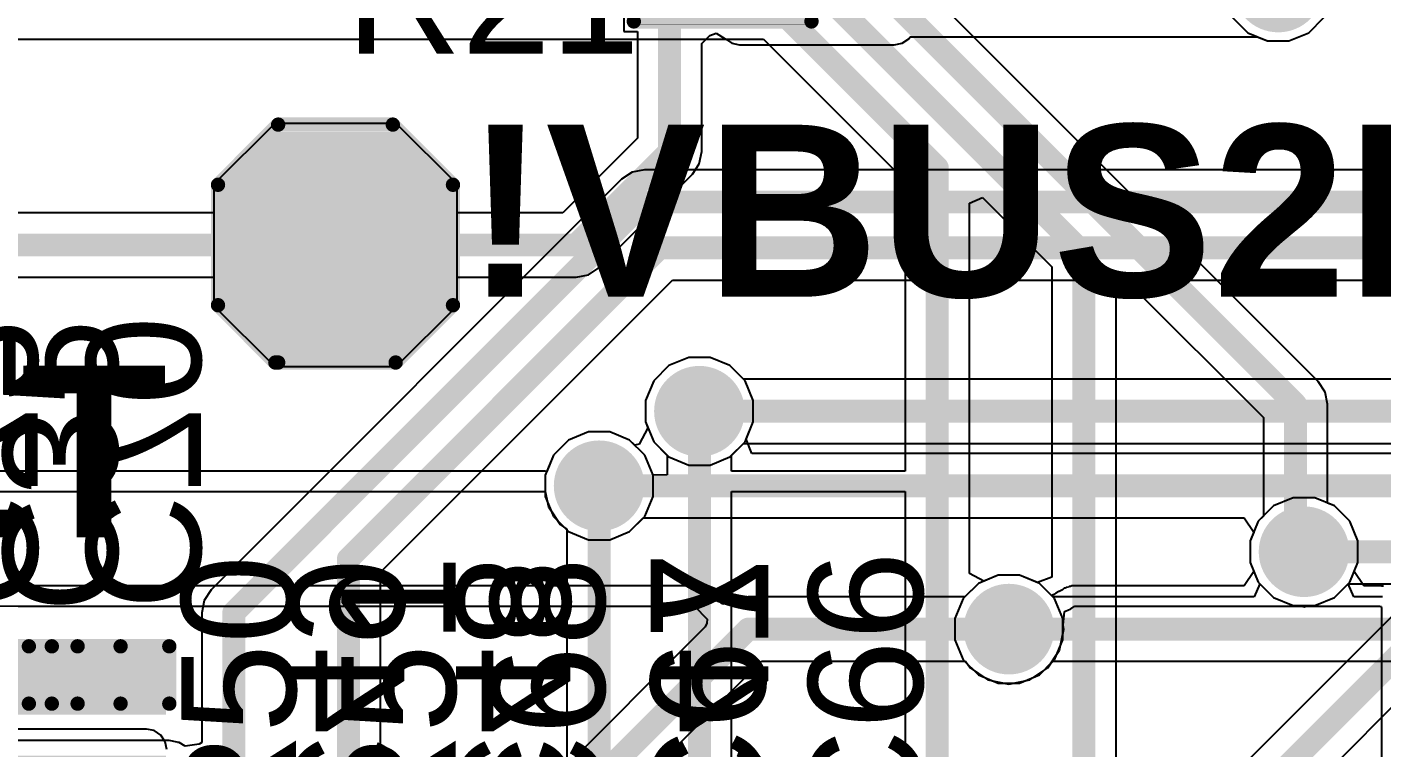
# Model space of a CAD drawing. Header units: inches. Extents: x -0.91 to 3.86, y -0.82 to 4.16.
# Drawn here: x 2.0784 to 2.5512, y 3.1656 to 3.417 of the extents above; entities that cross this region are included whole.
import ezdxf

# ---------------------------------------------------------------- set-up
doc = ezdxf.new("R2010")
doc.units = ezdxf.units.IN
doc.header["$MEASUREMENT"] = 0
for name, color, linetype in [('Bottom Layer 1', 5, 'Continuous'), ('Bottom Overlay', 54, 'Continuous'), ('Bottom Paste', 16, 'Continuous'), ('Bottom Solder', 6, 'Continuous'), ('GND+Signal', 16, 'Continuous'), ('Multi-Layer', 9, 'Continuous'), ('Pad Holes', 156, 'Continuous'), ('PWR+Signal', 76, 'Continuous'), ('Top Layer 1', 1, 'Continuous'), ('Top Overlay', 2, 'Continuous'), ('Top Paste', 8, 'Continuous'), ('Top Solder', 216, 'Continuous'), ('Via Holes', 16, 'Continuous')]:
    doc.layers.add(name, color=color, linetype=linetype)
doc.styles.add('Arial', font='', dxfattribs={"height": 0.2})
doc.styles.add('Arial_Bold', font='', dxfattribs={"height": 0.2})
doc.styles.get('Arial').set_extended_font_data('Arial')
doc.styles.get('Arial_Bold').set_extended_font_data('Arial', bold=True)

# ---------------------------------------------------------------- blocks, each defined once
blk = doc.blocks.new('C___0402_1')
at = {"layer": 'Top Layer 1'}
for points in [[(-0.0275, -0.0125), (-0.0275, 0.0125), (-0.0095, 0.0125), (-0.0095, -0.0125)], [(0.0095, -0.0125), (0.0095, 0.0125), (0.0275, 0.0125), (0.0275, -0.0125)]]:
    blk.add_hatch(color=1, dxfattribs=at).paths.add_polyline_path(points)
at = {"layer": 'Top Paste'}
for points in [[(-0.0275, -0.0125), (-0.0275, 0.0125), (-0.0095, 0.0125), (-0.0095, -0.0125)], [(0.0095, -0.0125), (0.0095, 0.0125), (0.0275, 0.0125), (0.0275, -0.0125)]]:
    blk.add_hatch(color=8, dxfattribs=at).paths.add_polyline_path(points)
at = {"layer": 'Top Solder'}
for points in [[(-0.02986, -0.01486), (-0.02986, 0.01486), (-0.00714, 0.01486), (-0.00714, -0.01486)], [(0.00714, -0.01486), (0.00714, 0.01486), (0.02986, 0.01486), (0.02986, -0.01486)]]:
    blk.add_hatch(color=216, dxfattribs=at).paths.add_polyline_path(points)
at = {"layer": 'Top Overlay'}
for points in [[(-0.031, 0.016, 0.005, 0.005, 0), (-0.031, -0.016, 0.005, 0.005, 0)], [(-0.031, 0.016, 0.005, 0.005, 0), (-0.011, 0.016, 0.005, 0.005, 0)], [(0.011, 0.016, 0.005, 0.005, 0), (0.031, 0.016, 0.005, 0.005, 0)], [(0.031, 0.016, 0.005, 0.005, 0), (0.031, -0.016, 0.005, 0.005, 0)], [(-0.031, -0.016, 0.005, 0.005, 0), (-0.011, -0.016, 0.005, 0.005, 0)], [(0.011, -0.016, 0.005, 0.005, 0), (0.031, -0.016, 0.005, 0.005, 0)]]:
    blk.add_lwpolyline(points, format="xyseb", dxfattribs=at)
for points in [[(-0.03225, 0.016, 0.0025, 0.0025, 1), (-0.02975, 0.016, 0.0025, 0.0025, 1)], [(-0.03225, 0.016, 0.0025, 0.0025, 1), (-0.02975, 0.016, 0.0025, 0.0025, 1)], [(-0.01225, 0.016, 0.0025, 0.0025, 1), (-0.00975, 0.016, 0.0025, 0.0025, 1)], [(0.00975, 0.016, 0.0025, 0.0025, 1), (0.01225, 0.016, 0.0025, 0.0025, 1)], [(0.02975, 0.016, 0.0025, 0.0025, 1), (0.03225, 0.016, 0.0025, 0.0025, 1)], [(0.02975, 0.016, 0.0025, 0.0025, 1), (0.03225, 0.016, 0.0025, 0.0025, 1)], [(-0.03225, -0.016, 0.0025, 0.0025, 1), (-0.02975, -0.016, 0.0025, 0.0025, 1)], [(-0.03225, -0.016, 0.0025, 0.0025, 1), (-0.02975, -0.016, 0.0025, 0.0025, 1)], [(-0.01225, -0.016, 0.0025, 0.0025, 1), (-0.00975, -0.016, 0.0025, 0.0025, 1)], [(0.00975, -0.016, 0.0025, 0.0025, 1), (0.01225, -0.016, 0.0025, 0.0025, 1)], [(0.02975, -0.016, 0.0025, 0.0025, 1), (0.03225, -0.016, 0.0025, 0.0025, 1)], [(0.02975, -0.016, 0.0025, 0.0025, 1), (0.03225, -0.016, 0.0025, 0.0025, 1)]]:
    blk.add_lwpolyline(points, format="xyseb", close=True, dxfattribs=at)
blk = doc.blocks.new('C___0402_B_36')
at = {"layer": 'Bottom Layer 1'}
for points in [[(-0.0095, 0.0125), (-0.0095, -0.0125), (-0.0275, -0.0125), (-0.0275, 0.0125)], [(0.0275, 0.0125), (0.0275, -0.0125), (0.0095, -0.0125), (0.0095, 0.0125)]]:
    blk.add_hatch(color=5, dxfattribs=at).paths.add_polyline_path(points)
at = {"layer": 'Bottom Paste'}
for points in [[(-0.0095, 0.0125), (-0.0095, -0.0125), (-0.0275, -0.0125), (-0.0275, 0.0125)], [(0.0275, 0.0125), (0.0275, -0.0125), (0.0095, -0.0125), (0.0095, 0.0125)]]:
    blk.add_hatch(color=16, dxfattribs=at).paths.add_polyline_path(points)
at = {"layer": 'Bottom Solder'}
for points in [[(-0.00714, 0.01486), (-0.00714, -0.01486), (-0.02986, -0.01486), (-0.02986, 0.01486)], [(0.02986, 0.01486), (0.02986, -0.01486), (0.00714, -0.01486), (0.00714, 0.01486)]]:
    blk.add_hatch(color=6, dxfattribs=at).paths.add_polyline_path(points)
at = {"layer": 'Bottom Overlay'}
for points in [[(-0.031, 0.016, 0.005, 0.005, 0), (-0.031, -0.016, 0.005, 0.005, 0)], [(-0.031, 0.016, 0.005, 0.005, 0), (-0.011, 0.016, 0.005, 0.005, 0)], [(0.011, 0.016, 0.005, 0.005, 0), (0.031, 0.016, 0.005, 0.005, 0)], [(0.031, 0.016, 0.005, 0.005, 0), (0.031, -0.016, 0.005, 0.005, 0)], [(-0.031, -0.016, 0.005, 0.005, 0), (-0.011, -0.016, 0.005, 0.005, 0)], [(0.011, -0.016, 0.005, 0.005, 0), (0.031, -0.016, 0.005, 0.005, 0)]]:
    blk.add_lwpolyline(points, format="xyseb", dxfattribs=at)
for points in [[(-0.03225, 0.016, 0.0025, 0.0025, 1), (-0.02975, 0.016, 0.0025, 0.0025, 1)], [(-0.03225, 0.016, 0.0025, 0.0025, 1), (-0.02975, 0.016, 0.0025, 0.0025, 1)], [(-0.01225, 0.016, 0.0025, 0.0025, 1), (-0.00975, 0.016, 0.0025, 0.0025, 1)], [(0.00975, 0.016, 0.0025, 0.0025, 1), (0.01225, 0.016, 0.0025, 0.0025, 1)], [(0.02975, 0.016, 0.0025, 0.0025, 1), (0.03225, 0.016, 0.0025, 0.0025, 1)], [(0.02975, 0.016, 0.0025, 0.0025, 1), (0.03225, 0.016, 0.0025, 0.0025, 1)], [(-0.03225, -0.016, 0.0025, 0.0025, 1), (-0.02975, -0.016, 0.0025, 0.0025, 1)], [(-0.03225, -0.016, 0.0025, 0.0025, 1), (-0.02975, -0.016, 0.0025, 0.0025, 1)], [(-0.01225, -0.016, 0.0025, 0.0025, 1), (-0.00975, -0.016, 0.0025, 0.0025, 1)], [(0.00975, -0.016, 0.0025, 0.0025, 1), (0.01225, -0.016, 0.0025, 0.0025, 1)], [(0.02975, -0.016, 0.0025, 0.0025, 1), (0.03225, -0.016, 0.0025, 0.0025, 1)], [(0.02975, -0.016, 0.0025, 0.0025, 1), (0.03225, -0.016, 0.0025, 0.0025, 1)]]:
    blk.add_lwpolyline(points, format="xyseb", close=True, dxfattribs=at)
blk = doc.blocks.new('C___0402_B_38')
at = {"layer": 'Bottom Layer 1'}
for points in [[(-0.0095, 0.0125), (-0.0095, -0.0125), (-0.0275, -0.0125), (-0.0275, 0.0125)], [(0.0275, 0.0125), (0.0275, -0.0125), (0.0095, -0.0125), (0.0095, 0.0125)]]:
    blk.add_hatch(color=5, dxfattribs=at).paths.add_polyline_path(points)
at = {"layer": 'Bottom Paste'}
for points in [[(-0.0095, 0.0125), (-0.0095, -0.0125), (-0.0275, -0.0125), (-0.0275, 0.0125)], [(0.0275, 0.0125), (0.0275, -0.0125), (0.0095, -0.0125), (0.0095, 0.0125)]]:
    blk.add_hatch(color=16, dxfattribs=at).paths.add_polyline_path(points)
at = {"layer": 'Bottom Solder'}
for points in [[(-0.00714, 0.01486), (-0.00714, -0.01486), (-0.02986, -0.01486), (-0.02986, 0.01486)], [(0.02986, 0.01486), (0.02986, -0.01486), (0.00714, -0.01486), (0.00714, 0.01486)]]:
    blk.add_hatch(color=6, dxfattribs=at).paths.add_polyline_path(points)
at = {"layer": 'Bottom Overlay'}
for points in [[(-0.031, 0.016, 0.005, 0.005, 0), (-0.031, -0.016, 0.005, 0.005, 0)], [(-0.031, 0.016, 0.005, 0.005, 0), (-0.011, 0.016, 0.005, 0.005, 0)], [(0.011, 0.016, 0.005, 0.005, 0), (0.031, 0.016, 0.005, 0.005, 0)], [(0.031, 0.016, 0.005, 0.005, 0), (0.031, -0.016, 0.005, 0.005, 0)], [(-0.031, -0.016, 0.005, 0.005, 0), (-0.011, -0.016, 0.005, 0.005, 0)], [(0.011, -0.016, 0.005, 0.005, 0), (0.031, -0.016, 0.005, 0.005, 0)]]:
    blk.add_lwpolyline(points, format="xyseb", dxfattribs=at)
for points in [[(-0.03225, 0.016, 0.0025, 0.0025, 1), (-0.02975, 0.016, 0.0025, 0.0025, 1)], [(-0.03225, 0.016, 0.0025, 0.0025, 1), (-0.02975, 0.016, 0.0025, 0.0025, 1)], [(-0.01225, 0.016, 0.0025, 0.0025, 1), (-0.00975, 0.016, 0.0025, 0.0025, 1)], [(0.00975, 0.016, 0.0025, 0.0025, 1), (0.01225, 0.016, 0.0025, 0.0025, 1)], [(0.02975, 0.016, 0.0025, 0.0025, 1), (0.03225, 0.016, 0.0025, 0.0025, 1)], [(0.02975, 0.016, 0.0025, 0.0025, 1), (0.03225, 0.016, 0.0025, 0.0025, 1)], [(-0.03225, -0.016, 0.0025, 0.0025, 1), (-0.02975, -0.016, 0.0025, 0.0025, 1)], [(-0.03225, -0.016, 0.0025, 0.0025, 1), (-0.02975, -0.016, 0.0025, 0.0025, 1)], [(-0.01225, -0.016, 0.0025, 0.0025, 1), (-0.00975, -0.016, 0.0025, 0.0025, 1)], [(0.00975, -0.016, 0.0025, 0.0025, 1), (0.01225, -0.016, 0.0025, 0.0025, 1)], [(0.02975, -0.016, 0.0025, 0.0025, 1), (0.03225, -0.016, 0.0025, 0.0025, 1)], [(0.02975, -0.016, 0.0025, 0.0025, 1), (0.03225, -0.016, 0.0025, 0.0025, 1)]]:
    blk.add_lwpolyline(points, format="xyseb", close=True, dxfattribs=at)
blk = doc.blocks.new('R___0402_143')
at = {"layer": 'Top Layer 1'}
for points in [[(-0.0275, -0.0125), (-0.0275, 0.0125), (-0.0095, 0.0125), (-0.0095, -0.0125)], [(0.0095, -0.0125), (0.0095, 0.0125), (0.0275, 0.0125), (0.0275, -0.0125)]]:
    blk.add_hatch(color=1, dxfattribs=at).paths.add_polyline_path(points)
at = {"layer": 'Top Paste'}
for points in [[(-0.0275, -0.0125), (-0.0275, 0.0125), (-0.0095, 0.0125), (-0.0095, -0.0125)], [(0.0095, -0.0125), (0.0095, 0.0125), (0.0275, 0.0125), (0.0275, -0.0125)]]:
    blk.add_hatch(color=8, dxfattribs=at).paths.add_polyline_path(points)
at = {"layer": 'Top Solder'}
for points in [[(-0.02967, -0.01467), (-0.02967, 0.01467), (-0.00733, 0.01467), (-0.00733, -0.01467)], [(0.00733, -0.01467), (0.00733, 0.01467), (0.02967, 0.01467), (0.02967, -0.01467)]]:
    blk.add_hatch(color=216, dxfattribs=at).paths.add_polyline_path(points)
at = {"layer": 'Top Overlay'}
for points in [[(-0.031, -0.016, 0.005, 0.005, 0), (-0.031, 0.016, 0.005, 0.005, 0)], [(-0.031, 0.016, 0.005, 0.005, 0), (0.031, 0.016, 0.005, 0.005, 0)], [(0.031, -0.016, 0.005, 0.005, 0), (0.031, 0.016, 0.005, 0.005, 0)], [(-0.031, -0.016, 0.005, 0.005, 0), (0.031, -0.016, 0.005, 0.005, 0)], [(-0.032, -0.017, 0.000127, 0.000127, 0), (0.032, -0.017, 0.000127, 0.000127, 0)]]:
    blk.add_lwpolyline(points, format="xyseb", dxfattribs=at)
for points in [[(-0.03225, 0.016, 0.0025, 0.0025, 1), (-0.02975, 0.016, 0.0025, 0.0025, 1)], [(-0.03225, 0.016, 0.0025, 0.0025, 1), (-0.02975, 0.016, 0.0025, 0.0025, 1)], [(0.02975, 0.016, 0.0025, 0.0025, 1), (0.03225, 0.016, 0.0025, 0.0025, 1)], [(0.02975, 0.016, 0.0025, 0.0025, 1), (0.03225, 0.016, 0.0025, 0.0025, 1)], [(-0.03225, -0.016, 0.0025, 0.0025, 1), (-0.02975, -0.016, 0.0025, 0.0025, 1)], [(-0.03225, -0.016, 0.0025, 0.0025, 1), (-0.02975, -0.016, 0.0025, 0.0025, 1)], [(0.02975, -0.016, 0.0025, 0.0025, 1), (0.03225, -0.016, 0.0025, 0.0025, 1)], [(0.02975, -0.016, 0.0025, 0.0025, 1), (0.03225, -0.016, 0.0025, 0.0025, 1)], [(-0.03203, -0.017, 0.0000635, 0.0000635, 1), (-0.03197, -0.017, 0.0000635, 0.0000635, 1)], [(0.03197, -0.017, 0.0000635, 0.0000635, 1), (0.03203, -0.017, 0.0000635, 0.0000635, 1)]]:
    blk.add_lwpolyline(points, format="xyseb", close=True, dxfattribs=at)
blk = doc.blocks.new('T____P______TH_1_8___H_________0_92___195')
at = {"layer": 'Bottom Layer 1'}
blk.add_hatch(color=5, dxfattribs=at).paths.add_polyline_path([(0.01772, 0.03543), (-0.01772, 0.03543), (-0.03543, 0.01772), (-0.03543, -0.01772), (-0.01772, -0.03543), (0.01772, -0.03543), (0.03543, -0.01772), (0.03543, 0.01772)])
at = {"layer": 'Bottom Solder'}
blk.add_hatch(color=6, dxfattribs=at).paths.add_polyline_path([(0.01972, 0.03943), (-0.01972, 0.03943), (-0.03943, 0.01972), (-0.03943, -0.01972), (-0.01972, -0.03943), (0.01972, -0.03943), (0.03943, -0.01972), (0.03943, 0.01972)])
at = {"layer": 'GND+Signal'}
blk.add_hatch(color=16, dxfattribs=at).paths.add_polyline_path([(0.01772, 0.03543), (-0.01772, 0.03543), (-0.03543, 0.01772), (-0.03543, -0.01772), (-0.01772, -0.03543), (0.01772, -0.03543), (0.03543, -0.01772), (0.03543, 0.01772)])
at = {"layer": 'Multi-Layer'}
blk.add_hatch(color=9, dxfattribs=at).paths.add_polyline_path([(0.01772, 0.03543), (-0.01772, 0.03543), (-0.03543, 0.01772), (-0.03543, -0.01772), (-0.01772, -0.03543), (0.01772, -0.03543), (0.03543, -0.01772), (0.03543, 0.01772)])
at = {"layer": 'Pad Holes'}
h = blk.add_hatch(color=7, dxfattribs=at)
edge = h.paths.add_edge_path()
edge.add_arc((0, 0), 0.01811, 0, 360)
at = {"layer": 'PWR+Signal'}
blk.add_hatch(color=76, dxfattribs=at).paths.add_polyline_path([(0.01772, 0.03543), (-0.01772, 0.03543), (-0.03543, 0.01772), (-0.03543, -0.01772), (-0.01772, -0.03543), (0.01772, -0.03543), (0.03543, -0.01772), (0.03543, 0.01772)])
at = {"layer": 'Top Layer 1'}
blk.add_hatch(color=1, dxfattribs=at).paths.add_polyline_path([(0.01772, 0.03543), (-0.01772, 0.03543), (-0.03543, 0.01772), (-0.03543, -0.01772), (-0.01772, -0.03543), (0.01772, -0.03543), (0.03543, -0.01772), (0.03543, 0.01772)])
at = {"layer": 'Top Solder'}
blk.add_hatch(color=216, dxfattribs=at).paths.add_polyline_path([(0.01972, 0.03943), (-0.01972, 0.03943), (-0.03943, 0.01972), (-0.03943, -0.01972), (-0.01972, -0.03943), (0.01972, -0.03943), (0.03943, -0.01972), (0.03943, 0.01972)])
at = {"layer": 'Top Overlay'}
for points in [[(-0.041, 0.021, 0.005, 0.005, 0), (-0.02, 0.042, 0.005, 0.005, 0)], [(-0.02, 0.042, 0.005, 0.005, 0), (0.02, 0.042, 0.005, 0.005, 0)], [(0.02, 0.042, 0.005, 0.005, 0), (0.041, 0.021, 0.005, 0.005, 0)], [(-0.041, -0.021, 0.005, 0.005, 0), (-0.041, 0.021, 0.005, 0.005, 0)], [(0.041, -0.021, 0.005, 0.005, 0), (0.041, 0.021, 0.005, 0.005, 0)], [(-0.041, -0.021, 0.005, 0.005, 0), (-0.021, -0.041, 0.005, 0.005, 0)], [(0.021, -0.041, 0.005, 0.005, 0), (0.041, -0.021, 0.005, 0.005, 0)], [(-0.02, -0.041, 0.005, 0.005, 0), (0.021, -0.041, 0.005, 0.005, 0)]]:
    blk.add_lwpolyline(points, format="xyseb", dxfattribs=at)
for points in [[(-0.02125, 0.042, 0.0025, 0.0025, 1), (-0.01875, 0.042, 0.0025, 0.0025, 1)], [(-0.02125, 0.042, 0.0025, 0.0025, 1), (-0.01875, 0.042, 0.0025, 0.0025, 1)], [(0.01875, 0.042, 0.0025, 0.0025, 1), (0.02125, 0.042, 0.0025, 0.0025, 1)], [(0.01875, 0.042, 0.0025, 0.0025, 1), (0.02125, 0.042, 0.0025, 0.0025, 1)], [(-0.04225, 0.021, 0.0025, 0.0025, 1), (-0.03975, 0.021, 0.0025, 0.0025, 1)], [(-0.04225, 0.021, 0.0025, 0.0025, 1), (-0.03975, 0.021, 0.0025, 0.0025, 1)], [(0.03975, 0.021, 0.0025, 0.0025, 1), (0.04225, 0.021, 0.0025, 0.0025, 1)], [(0.03975, 0.021, 0.0025, 0.0025, 1), (0.04225, 0.021, 0.0025, 0.0025, 1)], [(-0.04225, -0.021, 0.0025, 0.0025, 1), (-0.03975, -0.021, 0.0025, 0.0025, 1)], [(-0.04225, -0.021, 0.0025, 0.0025, 1), (-0.03975, -0.021, 0.0025, 0.0025, 1)], [(0.03975, -0.021, 0.0025, 0.0025, 1), (0.04225, -0.021, 0.0025, 0.0025, 1)], [(0.03975, -0.021, 0.0025, 0.0025, 1), (0.04225, -0.021, 0.0025, 0.0025, 1)], [(-0.02225, -0.041, 0.0025, 0.0025, 1), (-0.01975, -0.041, 0.0025, 0.0025, 1)], [(-0.02125, -0.041, 0.0025, 0.0025, 1), (-0.01875, -0.041, 0.0025, 0.0025, 1)], [(0.01975, -0.041, 0.0025, 0.0025, 1), (0.02225, -0.041, 0.0025, 0.0025, 1)], [(0.01975, -0.041, 0.0025, 0.0025, 1), (0.02225, -0.041, 0.0025, 0.0025, 1)]]:
    blk.add_lwpolyline(points, format="xyseb", close=True, dxfattribs=at)

msp = doc.modelspace()

# ---------------------------------------------------------------- hatches: boundary and pattern name
at = {"layer": 'Bottom Layer 1'}
h = msp.add_hatch(color=5, dxfattribs=at)
edge = h.paths.add_edge_path()
edge.add_arc((2.313, 3.283), 0.01181, 0, 360)
h = msp.add_hatch(color=5, dxfattribs=at)
edge = h.paths.add_edge_path()
edge.add_arc((2.278, 3.257), 0.01181, 0, 360)
h = msp.add_hatch(color=5, dxfattribs=at)
edge = h.paths.add_edge_path()
edge.add_arc((2.524, 3.234), 0.01181, 0, 360)
h = msp.add_hatch(color=5, dxfattribs=at)
edge = h.paths.add_edge_path()
edge.add_arc((2.421, 3.207), 0.01181, 0, 360)
at = {"layer": 'Bottom Solder'}
h = msp.add_hatch(color=6, dxfattribs=at)
edge = h.paths.add_edge_path()
edge.add_arc((2.515, 3.431), 0.01581, 0, 360)
h = msp.add_hatch(color=6, dxfattribs=at)
edge = h.paths.add_edge_path()
edge.add_arc((2.313, 3.283), 0.01581, 0, 360)
h = msp.add_hatch(color=6, dxfattribs=at)
edge = h.paths.add_edge_path()
edge.add_arc((2.278, 3.257), 0.01581, 0, 360)
h = msp.add_hatch(color=6, dxfattribs=at)
edge = h.paths.add_edge_path()
edge.add_arc((2.524, 3.234), 0.01581, 0, 360)
h = msp.add_hatch(color=6, dxfattribs=at)
edge = h.paths.add_edge_path()
edge.add_arc((2.421, 3.207), 0.01581, 0, 360)
at = {"layer": 'GND+Signal'}
h = msp.add_hatch(color=16, dxfattribs=at)
edge = h.paths.add_edge_path()
edge.add_arc((2.313, 3.283), 0.01181, 0, 360)
h = msp.add_hatch(color=16, dxfattribs=at)
edge = h.paths.add_edge_path()
edge.add_arc((2.278, 3.257), 0.01181, 0, 360)
h = msp.add_hatch(color=16, dxfattribs=at)
edge = h.paths.add_edge_path()
edge.add_arc((2.524, 3.234), 0.01181, 0, 360)
h = msp.add_hatch(color=16, dxfattribs=at)
edge = h.paths.add_edge_path()
edge.add_arc((2.421, 3.207), 0.01181, 0, 360)
at = {"layer": 'PWR+Signal'}
h = msp.add_hatch(color=76, dxfattribs=at)
edge = h.paths.add_edge_path()
edge.add_arc((2.313, 3.283), 0.01181, 0, 360)
h = msp.add_hatch(color=76, dxfattribs=at)
edge = h.paths.add_edge_path()
edge.add_arc((2.278, 3.257), 0.01181, 0, 360)
h = msp.add_hatch(color=76, dxfattribs=at)
edge = h.paths.add_edge_path()
edge.add_arc((2.524, 3.234), 0.01181, 0, 360)
h = msp.add_hatch(color=76, dxfattribs=at)
edge = h.paths.add_edge_path()
edge.add_arc((2.421, 3.207), 0.01181, 0, 360)
at = {"layer": 'Top Layer 1'}
h = msp.add_hatch(color=1, dxfattribs=at)
edge = h.paths.add_edge_path()
edge.add_arc((2.313, 3.283), 0.01181, 0, 360)
h = msp.add_hatch(color=1, dxfattribs=at)
edge = h.paths.add_edge_path()
edge.add_arc((2.278, 3.257), 0.01181, 0, 360)
h = msp.add_hatch(color=1, dxfattribs=at)
edge = h.paths.add_edge_path()
edge.add_arc((2.524, 3.234), 0.01181, 0, 360)
h = msp.add_hatch(color=1, dxfattribs=at)
edge = h.paths.add_edge_path()
edge.add_arc((2.421, 3.207), 0.01181, 0, 360)
at = {"layer": 'Via Holes'}
h = msp.add_hatch(color=7, dxfattribs=at)
edge = h.paths.add_edge_path()
edge.add_arc((2.313, 3.283), 0.00591, 0, 360)
h = msp.add_hatch(color=7, dxfattribs=at)
edge = h.paths.add_edge_path()
edge.add_arc((2.278, 3.257), 0.00591, 0, 360)
h = msp.add_hatch(color=7, dxfattribs=at)
edge = h.paths.add_edge_path()
edge.add_arc((2.524, 3.234), 0.00591, 0, 360)
h = msp.add_hatch(color=7, dxfattribs=at)
edge = h.paths.add_edge_path()
edge.add_arc((2.421, 3.207), 0.00591, 0, 360)

# ---------------------------------------------------------------- linework, layer by layer
at = {"layer": 'Bottom Layer 1'}
for p, q in [((2.49905, 3.42034), (2.50434, 3.41505)), ((2.52566, 3.41505), (2.53095, 3.42034)), ((2.50434, 3.41505), (2.51126, 3.41219)), ((2.51874, 3.41219), (2.52566, 3.41505)), ((2.51126, 3.41219), (2.51874, 3.41219)), ((2.16478, 3.38343), (2.14357, 3.36222)), ((2.20722, 3.38343), (2.16478, 3.38343)), ((2.22843, 3.36222), (2.20722, 3.38343)), ((2.28949, 3.36636), (2.28586, 3.36393)), ((2.29379, 3.36722), (2.28949, 3.36636)), ((2.57973, 3.36722), (2.29379, 3.36722)), ((2.29379, 3.36722), (2.29379, 3.36722)), ((2.28586, 3.36393), (2.14258, 3.22066)), ((2.14357, 3.36222), (2.14357, 3.31978)), ((2.22843, 3.31978), (2.22843, 3.36222)), ((2.28586, 3.36393), (2.28586, 3.36393)), ((2.20173, 3.22686), (2.30365, 3.32878)), ((2.30365, 3.32878), (2.591, 3.32878)), ((2.14357, 3.31978), (2.16478, 3.29857)), ((2.20722, 3.29857), (2.22843, 3.31978)), ((2.30926, 3.30181), (2.30234, 3.29895)), ((2.31674, 3.30181), (2.30926, 3.30181)), ((2.32366, 3.29895), (2.31674, 3.30181)), ((2.16478, 3.29857), (2.20722, 3.29857)), ((2.30234, 3.29895), (2.29705, 3.29366)), ((2.32895, 3.29366), (2.32366, 3.29895)), ((2.29705, 3.29366), (2.29419, 3.28674)), ((2.33181, 3.28674), (2.32895, 3.29366)), ((2.29419, 3.28674), (2.29419, 3.27926)), ((2.33181, 3.27926), (2.33181, 3.28674)), ((2.29505, 3.27718), (2.292, 3.27147)), ((2.29419, 3.27926), (2.29505, 3.27718)), ((2.32931, 3.27322), (2.33181, 3.27926)), ((2.26734, 3.27295), (2.26205, 3.26766)), ((2.27426, 3.27581), (2.26734, 3.27295)), ((2.28174, 3.27581), (2.27426, 3.27581)), ((2.28866, 3.27295), (2.28174, 3.27581)), ((2.29045, 3.27115), (2.28866, 3.27295)), ((2.33135, 3.26822), (2.32931, 3.27322)), ((2.26205, 3.26766), (2.25919, 3.26074)), ((2.292, 3.27147), (2.29045, 3.27115)), ((2.60135, 3.26822), (2.33135, 3.26822)), ((2.25919, 3.26074), (2.25919, 3.25326)), ((2.25919, 3.25326), (2.26205, 3.24634)), ((2.26205, 3.24634), (2.26734, 3.24105)), ((2.28866, 3.24105), (2.29339, 3.24578)), ((2.29339, 3.24578), (2.50311, 3.24578)), ((2.50311, 3.24578), (2.50645, 3.24078)), ((2.26734, 3.24105), (2.27426, 3.23819)), ((2.28174, 3.23819), (2.28866, 3.24105)), ((2.50645, 3.24078), (2.50519, 3.23774)), ((2.27426, 3.23819), (2.28174, 3.23819)), ((2.50519, 3.23774), (2.50519, 3.23026)), ((2.50519, 3.23026), (2.50805, 3.22334)), ((2.20173, 3.15789), (2.20173, 3.22686)), ((2.41726, 3.22581), (2.41034, 3.22295)), ((2.42474, 3.22581), (2.41726, 3.22581)), ((2.43166, 3.22295), (2.42474, 3.22581)), ((2.14258, 3.22066), (2.14015, 3.21702)), ((2.41034, 3.22295), (2.40505, 3.21766)), ((2.43695, 3.21766), (2.43166, 3.22295)), ((2.50805, 3.22334), (2.51334, 3.21805)), ((2.53466, 3.21805), (2.53939, 3.22278)), ((2.53939, 3.22278), (2.58378, 3.22278)), ((2.14015, 3.21702), (2.1393, 3.21273)), ((2.40505, 3.21766), (2.40219, 3.21074)), ((2.43981, 3.21074), (2.43695, 3.21766)), ((2.51334, 3.21805), (2.52026, 3.21519)), ((2.52026, 3.21519), (2.52774, 3.21519)), ((2.52774, 3.21519), (2.53466, 3.21805)), ((2.1393, 3.21273), (2.1393, 3.21272)), ((2.1393, 3.21272), (2.1393, 3.16745)), ((2.40219, 3.21074), (2.40219, 3.20326)), ((2.43981, 3.20326), (2.43981, 3.21074)), ((2.40219, 3.20326), (2.40505, 3.19634)), ((2.43695, 3.19634), (2.43981, 3.20326)), ((2.40505, 3.19634), (2.41034, 3.19105)), ((2.43166, 3.19105), (2.43695, 3.19634)), ((2.41034, 3.19105), (2.41726, 3.18819)), ((2.41726, 3.18819), (2.42474, 3.18819)), ((2.42474, 3.18819), (2.43166, 3.19105)), ((2.128, 3.16814), (2.056, 3.16814)), ((2.13073, 3.16759), (2.128, 3.16814)), ((2.13087, 3.1675), (2.13073, 3.16759)), ((2.1315, 3.1675), (2.13087, 3.1675)), ((2.13355, 3.16612), (2.1315, 3.1675)), ((2.1315, 3.1675), (2.1315, 3.1675)), ((2.13847, 3.16686), (2.13355, 3.16612)), ((2.1393, 3.16745), (2.13847, 3.16686))]:
    msp.add_line(p, q, dxfattribs=at)
for points in [[(2.15051, 3.21273, 0.008, 0.008, 0), (2.29379, 3.356, 0.008, 0.008, 0)], [(2.29379, 3.356, 0.008, 0.008, 0), (2.58437, 3.356, 0.008, 0.008, 0)], [(2.19051, 3.23151, 0.008, 0.008, 0), (2.299, 3.34, 0.008, 0.008, 0)], [(2.299, 3.34, 0.008, 0.008, 0), (2.591, 3.34, 0.008, 0.008, 0)], [(2.278, 3.257, 0.008, 0.008, 0), (2.606, 3.257, 0.008, 0.008, 0)], [(2.19051, 3.1425, 0.008, 0.008, 0), (2.19051, 3.23151, 0.008, 0.008, 0)], [(2.524, 3.234, 0.008, 0.008, 0), (2.58843, 3.234, 0.008, 0.008, 0)], [(2.15051, 3.1425, 0.008, 0.008, 0), (2.15051, 3.21273, 0.008, 0.008, 0)]]:
    msp.add_lwpolyline(points, format="xyseb", dxfattribs=at)
for points in [[(2.29179, 3.356, 0.004, 0.004, 1), (2.29579, 3.356, 0.004, 0.004, 1)], [(2.29179, 3.356, 0.004, 0.004, 1), (2.29579, 3.356, 0.004, 0.004, 1)], [(2.297, 3.34, 0.004, 0.004, 1), (2.301, 3.34, 0.004, 0.004, 1)], [(2.297, 3.34, 0.004, 0.004, 1), (2.301, 3.34, 0.004, 0.004, 1)], [(2.276, 3.257, 0.004, 0.004, 1), (2.28, 3.257, 0.004, 0.004, 1)], [(2.18851, 3.23151, 0.004, 0.004, 1), (2.19251, 3.23151, 0.004, 0.004, 1)], [(2.18851, 3.23151, 0.004, 0.004, 1), (2.19251, 3.23151, 0.004, 0.004, 1)], [(2.522, 3.234, 0.004, 0.004, 1), (2.526, 3.234, 0.004, 0.004, 1)], [(2.14851, 3.21273, 0.004, 0.004, 1), (2.15251, 3.21273, 0.004, 0.004, 1)], [(2.14851, 3.21273, 0.004, 0.004, 1), (2.15251, 3.21273, 0.004, 0.004, 1)]]:
    msp.add_lwpolyline(points, format="xyseb", close=True, dxfattribs=at)
at = {"layer": 'GND+Signal'}
for p, q in [((2.52894, 3.29335), (2.36036, 3.46193)), ((2.49905, 3.42034), (2.50434, 3.41505)), ((2.52566, 3.41505), (2.53095, 3.42034)), ((2.50434, 3.41505), (2.51126, 3.41219)), ((2.51874, 3.41219), (2.52566, 3.41505)), ((1.868, 3.41278), (2.33535, 3.41278)), ((2.33535, 3.41278), (2.38478, 3.36335)), ((2.51126, 3.41219), (2.51874, 3.41219)), ((2.16478, 3.38343), (2.14357, 3.36222)), ((2.20722, 3.38343), (2.16478, 3.38343)), ((2.22843, 3.36222), (2.20722, 3.38343)), ((2.14357, 3.36222), (2.14357, 3.35222)), ((2.22843, 3.31978), (2.22843, 3.36222)), ((2.38478, 3.36335), (2.38478, 3.26214)), ((2.40722, 3.3556), (2.41183, 3.35752)), ((2.41183, 3.35752), (2.43597, 3.33338)), ((2.14357, 3.35222), (1.69522, 3.35222)), ((2.40722, 3.22635), (2.40722, 3.3556)), ((2.43597, 3.33338), (2.43597, 3.22516)), ((1.72635, 3.32978), (2.14357, 3.32978)), ((2.14357, 3.32978), (2.14357, 3.31978)), ((2.4584, 3.32563), (2.46302, 3.32754)), ((2.4584, 2.91097), (2.4584, 3.32563)), ((2.46302, 3.32754), (2.5098, 3.28077)), ((2.14357, 3.31978), (2.16478, 3.29857)), ((2.20722, 3.29857), (2.22843, 3.31978)), ((2.30926, 3.30181), (2.30234, 3.29895)), ((2.31674, 3.30181), (2.30926, 3.30181)), ((2.32366, 3.29895), (2.31674, 3.30181)), ((2.16478, 3.29857), (2.20722, 3.29857)), ((2.30234, 3.29895), (2.29705, 3.29366)), ((2.32895, 3.29366), (2.32366, 3.29895)), ((2.29705, 3.29366), (2.29419, 3.28674)), ((2.33181, 3.28674), (2.32895, 3.29366)), ((2.53137, 3.28971), (2.52894, 3.29335)), ((2.52894, 3.29335), (2.52894, 3.29335)), ((2.29419, 3.28674), (2.29419, 3.27926)), ((2.33181, 3.27926), (2.33181, 3.28674)), ((2.53223, 3.28542), (2.53137, 3.28971)), ((2.53223, 3.28541), (2.53223, 3.28542)), ((2.53223, 3.25095), (2.53223, 3.28541)), ((2.29419, 3.27926), (2.29705, 3.27234)), ((2.32895, 3.27234), (2.33181, 3.27926)), ((2.5098, 3.28077), (2.5098, 3.2464)), ((2.26734, 3.27295), (2.26205, 3.26766)), ((2.27426, 3.27581), (2.26734, 3.27295)), ((2.28174, 3.27581), (2.27426, 3.27581)), ((2.28866, 3.27295), (2.28174, 3.27581)), ((2.29395, 3.26766), (2.28866, 3.27295)), ((2.29705, 3.27234), (2.30178, 3.26761)), ((2.32422, 3.26761), (2.32895, 3.27234)), ((2.26205, 3.26766), (2.25973, 3.26204)), ((2.29681, 3.26074), (2.29395, 3.26766)), ((2.30178, 3.26761), (2.30178, 3.26081)), ((2.32422, 3.26214), (2.32422, 3.26761)), ((2.25922, 3.26214), (2.03943, 3.26214)), ((2.25973, 3.26204), (2.25922, 3.26214)), ((2.30178, 3.26081), (2.29681, 3.26074)), ((2.38478, 3.26214), (2.32422, 3.26214)), ((2.03943, 3.255), (2.25922, 3.255)), ((2.25922, 3.255), (2.26028, 3.24966)), ((2.32422, 3.153), (2.32422, 3.255)), ((2.32422, 3.255), (2.38478, 3.255)), ((2.38478, 3.255), (2.38478, 2.89315)), ((2.26028, 3.24966), (2.26444, 3.24344)), ((2.53466, 3.24995), (2.53223, 3.25095)), ((2.53995, 3.24466), (2.53466, 3.24995)), ((2.26444, 3.24344), (2.26678, 3.24187)), ((2.50805, 3.24466), (2.50519, 3.23774)), ((2.5098, 3.2464), (2.50805, 3.24466)), ((2.54281, 3.23774), (2.53995, 3.24466)), ((2.26678, 3.24187), (2.26678, 3.15765)), ((2.58607, 3.24293), (2.49707, 3.15393)), ((2.50519, 3.23774), (2.50519, 3.23026)), ((2.54281, 3.23026), (2.54281, 3.23774)), ((2.50519, 3.23026), (2.50805, 3.22334)), ((2.53995, 3.22334), (2.54281, 3.23026)), ((2.41222, 3.22372), (2.40722, 3.22635)), ((2.41726, 3.22581), (2.41222, 3.22372)), ((2.42474, 3.22581), (2.41726, 3.22581)), ((2.43097, 3.22323), (2.42474, 3.22581)), ((2.43597, 3.22516), (2.43097, 3.22323)), ((2.50805, 3.22334), (2.51334, 3.21805)), ((2.51622, 3.14135), (2.59865, 3.22378)), ((2.53466, 3.21805), (2.53995, 3.22334)), ((2.51334, 3.21805), (2.52026, 3.21519)), ((2.52026, 3.21519), (2.52774, 3.21519)), ((2.52774, 3.21519), (2.53466, 3.21805))]:
    msp.add_line(p, q, dxfattribs=at)
for points in [[(2.35243, 3.454, 0.008, 0.008, 0), (2.52101, 3.28542, 0.008, 0.008, 0)], [(2.34621, 3.439, 0.008, 0.008, 0), (2.44719, 3.33802, 0.008, 0.008, 0)], [(2.34, 3.424, 0.008, 0.008, 0), (2.396, 3.368, 0.008, 0.008, 0)], [(2.396, 2.881, 0.008, 0.008, 0), (2.396, 3.368, 0.008, 0.008, 0)], [(1.686, 3.341, 0.008, 0.008, 0), (2.186, 3.341, 0.008, 0.008, 0)], [(2.44719, 2.86083, 0.008, 0.008, 0), (2.44719, 3.33802, 0.008, 0.008, 0)], [(2.313, 3.153, 0.008, 0.008, 0), (2.313, 3.283, 0.008, 0.008, 0)], [(2.52101, 3.23699, 0.008, 0.008, 0), (2.52101, 3.28542, 0.008, 0.008, 0)], [(2.278, 3.153, 0.008, 0.008, 0), (2.278, 3.257, 0.008, 0.008, 0)], [(2.505, 3.146, 0.008, 0.008, 0), (2.594, 3.235, 0.008, 0.008, 0)], [(2.52101, 3.23699, 0.008, 0.008, 0), (2.524, 3.234, 0.008, 0.008, 0)]]:
    msp.add_lwpolyline(points, format="xyseb", dxfattribs=at)
for points in [[(2.394, 3.368, 0.004, 0.004, 1), (2.398, 3.368, 0.004, 0.004, 1)], [(2.394, 3.368, 0.004, 0.004, 1), (2.398, 3.368, 0.004, 0.004, 1)], [(2.184, 3.341, 0.004, 0.004, 1), (2.188, 3.341, 0.004, 0.004, 1)], [(2.44519, 3.33802, 0.004, 0.004, 1), (2.44919, 3.33802, 0.004, 0.004, 1)], [(2.44519, 3.33802, 0.004, 0.004, 1), (2.44919, 3.33802, 0.004, 0.004, 1)], [(2.311, 3.283, 0.004, 0.004, 1), (2.315, 3.283, 0.004, 0.004, 1)], [(2.51901, 3.28542, 0.004, 0.004, 1), (2.52301, 3.28542, 0.004, 0.004, 1)], [(2.51901, 3.28542, 0.004, 0.004, 1), (2.52301, 3.28542, 0.004, 0.004, 1)], [(2.276, 3.257, 0.004, 0.004, 1), (2.28, 3.257, 0.004, 0.004, 1)], [(2.51901, 3.23699, 0.004, 0.004, 1), (2.52301, 3.23699, 0.004, 0.004, 1)], [(2.51901, 3.23699, 0.004, 0.004, 1), (2.52301, 3.23699, 0.004, 0.004, 1)], [(2.522, 3.234, 0.004, 0.004, 1), (2.526, 3.234, 0.004, 0.004, 1)]]:
    msp.add_lwpolyline(points, format="xyseb", close=True, dxfattribs=at)
at = {"layer": 'PWR+Signal'}
for p, q in [((2.16478, 3.38343), (2.14357, 3.36222)), ((2.20722, 3.38343), (2.16478, 3.38343)), ((2.22843, 3.36222), (2.20722, 3.38343)), ((2.14357, 3.36222), (2.14357, 3.31978)), ((2.22843, 3.31978), (2.22843, 3.36222)), ((2.14357, 3.31978), (2.16478, 3.29857)), ((2.20722, 3.29857), (2.22843, 3.31978)), ((2.30926, 3.30181), (2.30234, 3.29895)), ((2.31674, 3.30181), (2.30926, 3.30181)), ((2.32366, 3.29895), (2.31674, 3.30181)), ((2.16478, 3.29857), (2.20722, 3.29857)), ((2.30234, 3.29895), (2.29705, 3.29366)), ((2.32895, 3.29366), (2.32366, 3.29895)), ((2.29705, 3.29366), (2.29419, 3.28674)), ((2.33181, 3.28674), (2.32895, 3.29366)), ((2.29419, 3.28674), (2.29419, 3.27926)), ((2.33181, 3.27926), (2.33181, 3.28674)), ((2.29419, 3.27926), (2.29705, 3.27234)), ((2.32895, 3.27234), (2.33181, 3.27926)), ((2.26734, 3.27295), (2.26205, 3.26766)), ((2.27426, 3.27581), (2.26734, 3.27295)), ((2.28174, 3.27581), (2.27426, 3.27581)), ((2.28866, 3.27295), (2.28174, 3.27581)), ((2.29395, 3.26766), (2.28866, 3.27295)), ((2.29705, 3.27234), (2.30234, 3.26705)), ((2.32366, 3.26705), (2.32895, 3.27234)), ((2.26205, 3.26766), (2.25919, 3.26074)), ((2.29681, 3.26074), (2.29395, 3.26766)), ((2.30234, 3.26705), (2.30926, 3.26419)), ((2.31674, 3.26419), (2.32366, 3.26705)), ((2.30926, 3.26419), (2.31674, 3.26419)), ((2.25919, 3.26074), (2.25919, 3.25326)), ((2.29681, 3.25326), (2.29681, 3.26074)), ((2.25919, 3.25326), (2.26205, 3.24634)), ((2.29395, 3.24634), (2.29681, 3.25326)), ((2.51334, 3.24995), (2.50805, 3.24466)), ((2.52026, 3.25281), (2.51334, 3.24995)), ((2.52774, 3.25281), (2.52026, 3.25281)), ((2.53466, 3.24995), (2.52774, 3.25281)), ((2.53995, 3.24466), (2.53466, 3.24995)), ((2.26205, 3.24634), (2.26734, 3.24105)), ((2.28866, 3.24105), (2.29395, 3.24634)), ((2.50805, 3.24466), (2.50519, 3.23774)), ((2.54281, 3.23774), (2.53995, 3.24466)), ((2.26734, 3.24105), (2.27426, 3.23819)), ((2.28174, 3.23819), (2.28866, 3.24105)), ((2.27426, 3.23819), (2.28174, 3.23819)), ((2.50519, 3.23774), (2.50519, 3.23026)), ((2.54281, 3.23026), (2.54281, 3.23774)), ((2.50519, 3.23026), (2.50648, 3.22714)), ((2.54152, 3.22714), (2.54281, 3.23026)), ((2.41726, 3.22581), (2.41034, 3.22295)), ((2.42474, 3.22581), (2.41726, 3.22581)), ((2.43166, 3.22295), (2.42474, 3.22581)), ((2.50648, 3.22714), (2.50314, 3.22214)), ((2.54486, 3.22214), (2.54152, 3.22714)), ((2.31129, 3.22214), (2.03032, 3.22214)), ((2.31132, 3.22213), (2.31129, 3.22214)), ((2.31135, 3.22214), (2.31132, 3.22213)), ((2.31268, 3.22186), (2.31135, 3.22214)), ((2.31402, 3.22159), (2.31268, 3.22186)), ((2.31404, 3.22158), (2.31402, 3.22159)), ((2.31408, 3.22157), (2.31404, 3.22158)), ((2.3152, 3.2208), (2.31408, 3.22157)), ((2.31633, 3.22005), (2.3152, 3.2208)), ((2.31635, 3.22002), (2.31633, 3.22005)), ((2.31638, 3.22), (2.31635, 3.22002)), ((2.31824, 3.2181), (2.31638, 3.22)), ((2.41034, 3.22295), (2.40561, 3.21822)), ((2.43587, 3.21873), (2.43166, 3.22295)), ((2.43838, 3.22007), (2.43733, 3.21956)), ((2.4386, 3.22013), (2.43838, 3.22007)), ((2.43879, 3.22026), (2.4386, 3.22013)), ((2.43922, 3.22044), (2.43879, 3.22026)), ((2.43951, 3.22063), (2.43922, 3.22044)), ((2.43973, 3.22072), (2.43951, 3.22063)), ((2.44035, 3.22123), (2.43973, 3.22072)), ((2.44069, 3.22133), (2.44035, 3.22123)), ((2.44099, 3.22153), (2.44069, 3.22133)), ((2.44177, 3.22169), (2.44099, 3.22153)), ((2.44198, 3.2218), (2.44177, 3.22169)), ((2.44209, 3.22183), (2.44198, 3.2218)), ((2.44245, 3.22187), (2.44209, 3.22183)), ((2.44302, 3.22204), (2.44245, 3.22187)), ((2.44336, 3.22207), (2.44302, 3.22204)), ((2.44359, 3.22205), (2.44336, 3.22207)), ((2.44372, 3.22207), (2.44359, 3.22205)), ((2.44377, 3.22206), (2.44372, 3.22207)), ((2.44416, 3.22214), (2.44377, 3.22206)), ((2.50314, 3.22214), (2.44416, 3.22214)), ((2.5503, 3.22214), (2.54486, 3.22214)), ((2.55099, 3.222), (2.5503, 3.22214)), ((2.55169, 3.222), (2.55099, 3.222)), ((2.32123, 3.21567), (2.31824, 3.2181)), ((2.32357, 3.21645), (2.32123, 3.21567)), ((2.32563, 3.21726), (2.32357, 3.21645)), ((2.32578, 3.21736), (2.32563, 3.21726)), ((2.33007, 3.21822), (2.32578, 3.21736)), ((2.40561, 3.21822), (2.33007, 3.21822)), ((2.43603, 3.21874), (2.43587, 3.21873)), ((2.43672, 3.21909), (2.43603, 3.21874)), ((2.43733, 3.21956), (2.43672, 3.21909)), ((1.7437, 3.215), (2.31129, 3.215)), ((2.31129, 3.215), (2.31569, 3.21052)), ((2.31569, 3.21052), (2.31564, 3.20911)), ((2.43991, 3.20836), (2.44046, 3.21315)), ((2.44046, 3.21315), (2.44152, 3.21366)), ((2.44152, 3.21366), (2.44261, 3.21411)), ((2.44261, 3.21411), (2.44348, 3.2147)), ((2.44348, 3.2147), (2.44372, 3.21494)), ((2.44372, 3.21494), (2.44405, 3.21497)), ((2.44405, 3.21497), (2.44416, 3.215)), ((2.44416, 3.215), (2.5231, 3.215)), ((2.5231, 3.215), (2.524, 3.21482)), ((2.524, 3.21482), (2.5249, 3.215)), ((2.5249, 3.215), (2.5503, 3.215)), ((2.5503, 3.215), (2.55088, 3.21488)), ((2.55088, 3.21488), (2.551, 3.2143)), ((2.551, 3.2143), (2.551, 2.86496)), ((2.31496, 3.20775), (2.1236, 3.01639)), ((2.31564, 3.20911), (2.31496, 3.20775)), ((2.43872, 3.19966), (2.44018, 3.207)), ((2.44018, 3.207), (2.43991, 3.20836)), ((2.43456, 3.19344), (2.43872, 3.19966)), ((2.28456, 3.14563), (2.33472, 3.19578)), ((2.33472, 3.19578), (2.40587, 3.19578)), ((2.40587, 3.19578), (2.40744, 3.19344)), ((2.40744, 3.19344), (2.41366, 3.18928)), ((2.42834, 3.18928), (2.43456, 3.19344)), ((2.41366, 3.18928), (2.421, 3.18782)), ((2.421, 3.18782), (2.42834, 3.18928))]:
    msp.add_line(p, q, dxfattribs=at)
for points in [[(2.11752, 2.99445, 0.008, 0.008, 0), (2.33007, 3.207, 0.008, 0.008, 0)], [(2.33007, 3.207, 0.008, 0.008, 0), (2.421, 3.207, 0.008, 0.008, 0)], [(2.421, 3.207, 0.008, 0.008, 0), (2.426, 3.207, 0.008, 0.008, 0)]]:
    msp.add_lwpolyline(points, format="xyseb", dxfattribs=at)
for points in [[(2.32807, 3.207, 0.004, 0.004, 1), (2.33207, 3.207, 0.004, 0.004, 1)], [(2.32807, 3.207, 0.004, 0.004, 1), (2.33207, 3.207, 0.004, 0.004, 1)], [(2.419, 3.207, 0.004, 0.004, 1), (2.423, 3.207, 0.004, 0.004, 1)], [(2.419, 3.207, 0.004, 0.004, 1), (2.423, 3.207, 0.004, 0.004, 1)], [(2.424, 3.207, 0.004, 0.004, 1), (2.428, 3.207, 0.004, 0.004, 1)]]:
    msp.add_lwpolyline(points, format="xyseb", close=True, dxfattribs=at)
at = {"layer": 'Top Layer 1'}
for p, q in [((2.2866, 3.43514), (2.2866, 3.4155)), ((2.52566, 3.41505), (2.53095, 3.42034)), ((2.2866, 3.4155), (2.29139, 3.4155)), ((2.29139, 3.4155), (2.29139, 3.37825)), ((2.31382, 3.41126), (2.31669, 3.41414)), ((2.31669, 3.41414), (2.31882, 3.41485)), ((2.31882, 3.41485), (2.32195, 3.41295)), ((2.38605, 3.41295), (2.38652, 3.41367)), ((2.38652, 3.41367), (2.50769, 3.41367)), ((2.50769, 3.41367), (2.51126, 3.41219)), ((2.51874, 3.41219), (2.52566, 3.41505)), ((2.31382, 3.37361), (2.31382, 3.41126)), ((2.32195, 3.41295), (2.32242, 3.41264)), ((2.32242, 3.41264), (2.32427, 3.41141)), ((2.32427, 3.41141), (2.327, 3.41086)), ((2.327, 3.41086), (2.381, 3.41086)), ((2.381, 3.41086), (2.38373, 3.41141)), ((2.38373, 3.41141), (2.38605, 3.41295)), ((2.51126, 3.41219), (2.51874, 3.41219)), ((2.16478, 3.38343), (2.14357, 3.36222)), ((2.20722, 3.38343), (2.16478, 3.38343)), ((2.22843, 3.36222), (2.20722, 3.38343)), ((2.29139, 3.37825), (2.26535, 3.35222)), ((2.31297, 3.36931), (2.31382, 3.3736)), ((2.31382, 3.3736), (2.31382, 3.37361)), ((2.31054, 3.36567), (2.31297, 3.36931)), ((2.14357, 3.36222), (2.14357, 3.31978)), ((2.22843, 3.35222), (2.22843, 3.36222)), ((2.27793, 3.33307), (2.31054, 3.36567)), ((2.26535, 3.35222), (2.22843, 3.35222)), ((2.22843, 3.31978), (2.22843, 3.32978)), ((2.22843, 3.32978), (2.27, 3.32978)), ((2.27, 3.32978), (2.27429, 3.33064)), ((2.27, 3.32978), (2.27, 3.32978)), ((2.27429, 3.33064), (2.27793, 3.33307)), ((2.14357, 3.31978), (2.16478, 3.29857)), ((2.20722, 3.29857), (2.22843, 3.31978)), ((2.30926, 3.30181), (2.30234, 3.29895)), ((2.31674, 3.30181), (2.30926, 3.30181)), ((2.32366, 3.29895), (2.31674, 3.30181)), ((2.16478, 3.29857), (2.20722, 3.29857)), ((2.30234, 3.29895), (2.29705, 3.29366)), ((2.32839, 3.29422), (2.32366, 3.29895)), ((2.29705, 3.29366), (2.29419, 3.28674)), ((2.59335, 3.29422), (2.32839, 3.29422)), ((2.29419, 3.28674), (2.29419, 3.27926)), ((2.29419, 3.27926), (2.29705, 3.27234)), ((2.26734, 3.27295), (2.26205, 3.26766)), ((2.27426, 3.27581), (2.26734, 3.27295)), ((2.28174, 3.27581), (2.27426, 3.27581)), ((2.28866, 3.27295), (2.28174, 3.27581)), ((2.29395, 3.26766), (2.28866, 3.27295)), ((2.29705, 3.27234), (2.30234, 3.26705)), ((2.32366, 3.26705), (2.32839, 3.27178)), ((2.32839, 3.27178), (2.59785, 3.27178)), ((2.26205, 3.26766), (2.25919, 3.26074)), ((2.29681, 3.26074), (2.29395, 3.26766)), ((2.30234, 3.26705), (2.30926, 3.26419)), ((2.31674, 3.26419), (2.32366, 3.26705)), ((2.30926, 3.26419), (2.31674, 3.26419)), ((2.25919, 3.26074), (2.25919, 3.25326)), ((2.29681, 3.25326), (2.29681, 3.26074)), ((2.25919, 3.25326), (2.26205, 3.24634)), ((2.29395, 3.24634), (2.29681, 3.25326)), ((2.51334, 3.24995), (2.50805, 3.24466)), ((2.52026, 3.25281), (2.51334, 3.24995)), ((2.52774, 3.25281), (2.52026, 3.25281)), ((2.53466, 3.24995), (2.52774, 3.25281)), ((2.53995, 3.24466), (2.53466, 3.24995)), ((2.26205, 3.24634), (2.26734, 3.24105)), ((2.28866, 3.24105), (2.29395, 3.24634)), ((2.50805, 3.24466), (2.50519, 3.23774)), ((2.54281, 3.23774), (2.53995, 3.24466)), ((2.26734, 3.24105), (2.27426, 3.23819)), ((2.28174, 3.23819), (2.28866, 3.24105)), ((2.27426, 3.23819), (2.28174, 3.23819)), ((2.50519, 3.23774), (2.50519, 3.23026)), ((2.54281, 3.23026), (2.54281, 3.23774)), ((2.50519, 3.23026), (2.50805, 3.22334)), ((2.53995, 3.22334), (2.54281, 3.23026)), ((2.41726, 3.22581), (2.41034, 3.22295)), ((2.42474, 3.22581), (2.41726, 3.22581)), ((2.43166, 3.22295), (2.42474, 3.22581)), ((2.41034, 3.22295), (2.40505, 3.21766)), ((2.43639, 3.21822), (2.43166, 3.22295)), ((2.50856, 3.22283), (2.50665, 3.21822)), ((2.50805, 3.22334), (2.50856, 3.22283)), ((2.53944, 3.22283), (2.53995, 3.22334)), ((2.54135, 3.21822), (2.53944, 3.22283)), ((2.40505, 3.21766), (2.40219, 3.21074)), ((2.50665, 3.21822), (2.43639, 3.21822)), ((2.55135, 3.21822), (2.54135, 3.21822)), ((2.40219, 3.21074), (2.40219, 3.20326)), ((2.40219, 3.20326), (2.40505, 3.19634)), ((2.40505, 3.19634), (2.41034, 3.19105)), ((2.43166, 3.19105), (2.43639, 3.19578)), ((2.43639, 3.19578), (2.556, 3.19578)), ((2.41034, 3.19105), (2.41726, 3.18819)), ((2.41726, 3.18819), (2.42474, 3.18819)), ((2.42474, 3.18819), (2.43166, 3.19105)), ((2.12, 3.17214), (2.075, 3.17214)), ((2.12273, 3.17159), (2.12, 3.17214)), ((2.12505, 3.17005), (2.12273, 3.17159)), ((2.12659, 3.16773), (2.12505, 3.17005)), ((2.12714, 3.165), (2.12659, 3.16773))]:
    msp.add_line(p, q, dxfattribs=at)
for points in [[(2.3026, 3.3736, 0.008, 0.008, 0), (2.3026, 3.435, 0.008, 0.008, 0)], [(2.27, 3.341, 0.008, 0.008, 0), (2.3026, 3.3736, 0.008, 0.008, 0)], [(2.186, 3.341, 0.008, 0.008, 0), (2.27, 3.341, 0.008, 0.008, 0)], [(2.313, 3.283, 0.008, 0.008, 0), (2.598, 3.283, 0.008, 0.008, 0)], [(2.421, 3.207, 0.008, 0.008, 0), (2.556, 3.207, 0.008, 0.008, 0)], [(2.05651, 3.1885, 0.008, 0.008, 0), (2.095, 3.1885, 0.008, 0.008, 0)]]:
    msp.add_lwpolyline(points, format="xyseb", dxfattribs=at)
for points in [[(2.3006, 3.3736, 0.004, 0.004, 1), (2.3046, 3.3736, 0.004, 0.004, 1)], [(2.3006, 3.3736, 0.004, 0.004, 1), (2.3046, 3.3736, 0.004, 0.004, 1)], [(2.184, 3.341, 0.004, 0.004, 1), (2.188, 3.341, 0.004, 0.004, 1)], [(2.268, 3.341, 0.004, 0.004, 1), (2.272, 3.341, 0.004, 0.004, 1)], [(2.268, 3.341, 0.004, 0.004, 1), (2.272, 3.341, 0.004, 0.004, 1)], [(2.311, 3.283, 0.004, 0.004, 1), (2.315, 3.283, 0.004, 0.004, 1)], [(2.419, 3.207, 0.004, 0.004, 1), (2.423, 3.207, 0.004, 0.004, 1)], [(2.093, 3.1885, 0.004, 0.004, 1), (2.097, 3.1885, 0.004, 0.004, 1)]]:
    msp.add_lwpolyline(points, format="xyseb", close=True, dxfattribs=at)

# ---------------------------------------------------------------- block references
for name, p in [('R___0402_143', (2.32111, 3.435)), ('T____P______TH_1_8___H_________0_92___195', (2.186, 3.341))]:
    msp.add_blockref(name, p)
at = {"rotation": 90}
for name, p in [('C___0402_B_38', (2.071, 3.17)), ('C___0402_1', (2.095, 3.17)), ('C___0402_B_36', (2.112, 3.17))]:
    msp.add_blockref(name, p, dxfattribs=at)

# ---------------------------------------------------------------- texts
at = {"layer": 'Bottom Overlay', "style": 'Arial', "text_generation_flag": 2}
for s, p in [('C72', (2.04201, 3.21368)), ('C70', (2.09901, 3.21368)), ('C49', (2.17001, 3.12968)), ('C48', (2.22801, 3.12968)), ('C47', (2.29701, 3.12968))]:
    msp.add_text(s, height=0.04, rotation=270, dxfattribs=at).set_placement(p)
at = {"layer": 'Top Overlay'}
for s, height, style, p in [('R21', 0.04, 'Arial', (2.18965, 3.4077)), ('!VBUS2FLT', 0.06, 'Arial_Bold', (2.23141, 3.32296)), ('!VBUS4FLT', 0.06, 'Arial_Bold', (1.66641, 3.23896))]:
    msp.add_text(s, height=height, dxfattribs=dict(at, style=style)).set_placement(p)
at = {"layer": 'Top Overlay', "style": 'Arial'}
for s, p in [('C35', (2.10999, 3.21268)), ('R50', (2.1722, 3.13039)), ('R51', (2.22799, 3.13039)), ('C68', (2.27999, 3.12968)), ('C67', (2.33599, 3.13168)), ('C66', (2.39099, 3.13168))]:
    msp.add_text(s, height=0.04, rotation=90, dxfattribs=at).set_placement(p)

doc.saveas('drawing.dxf')
